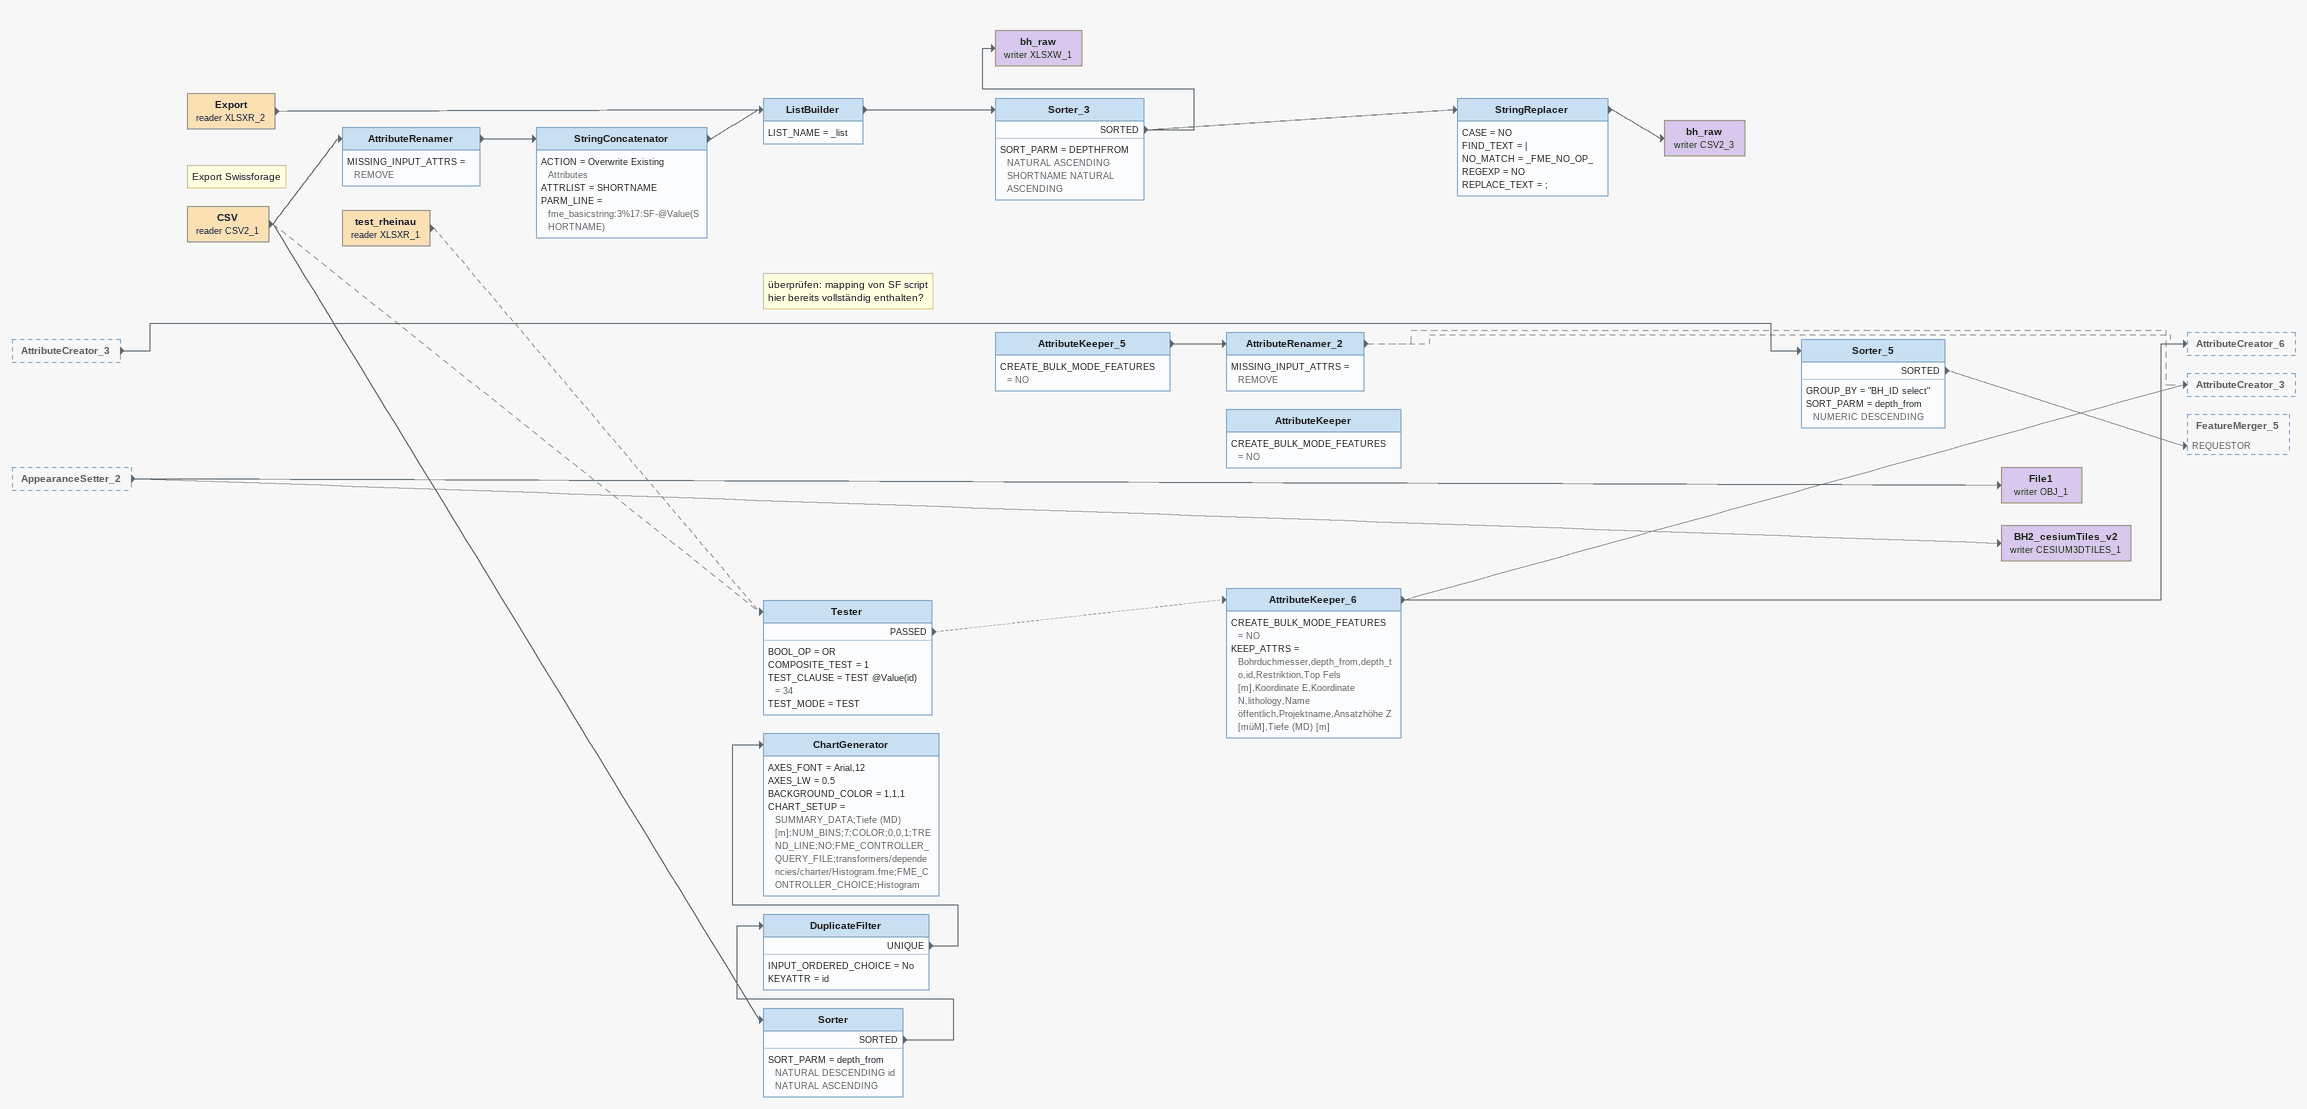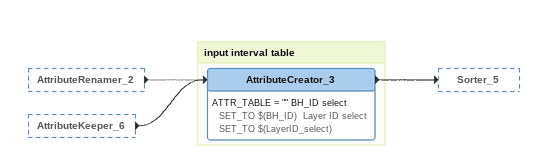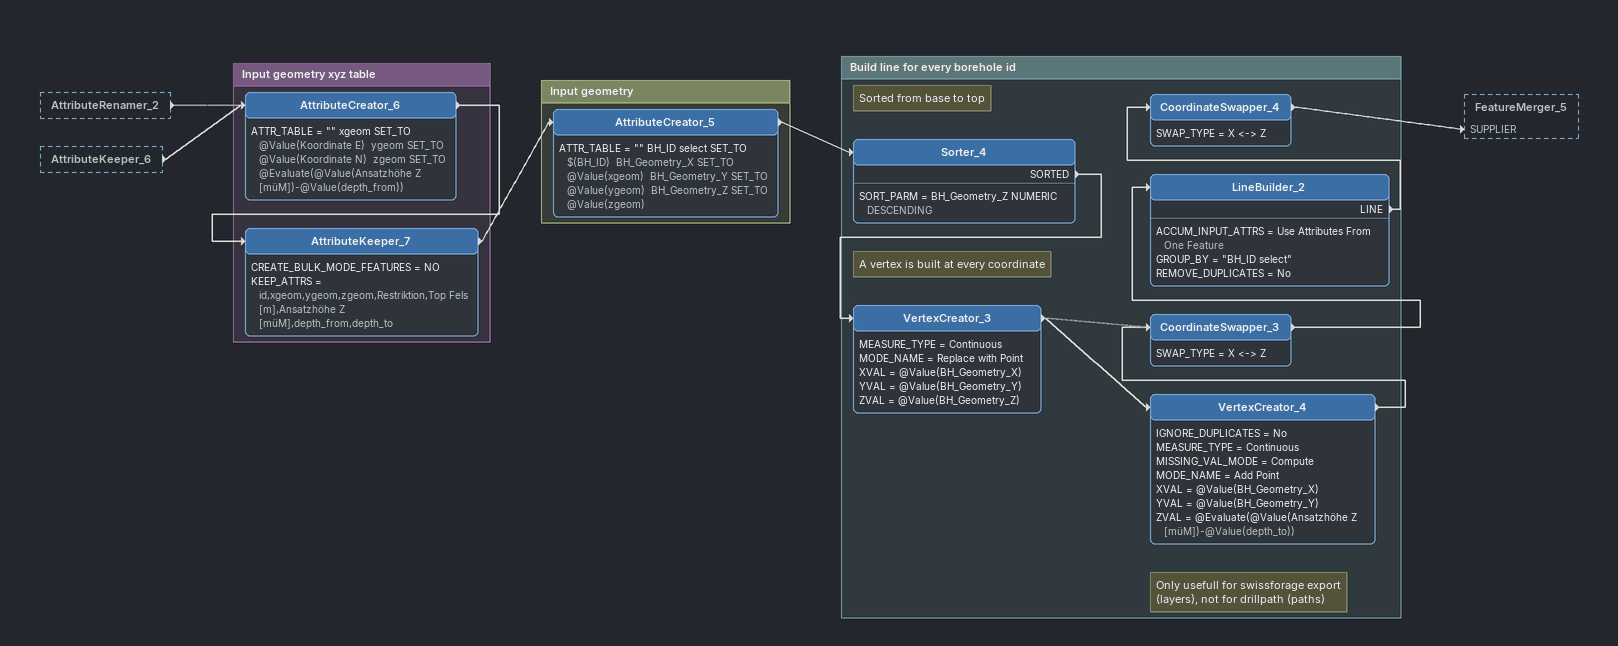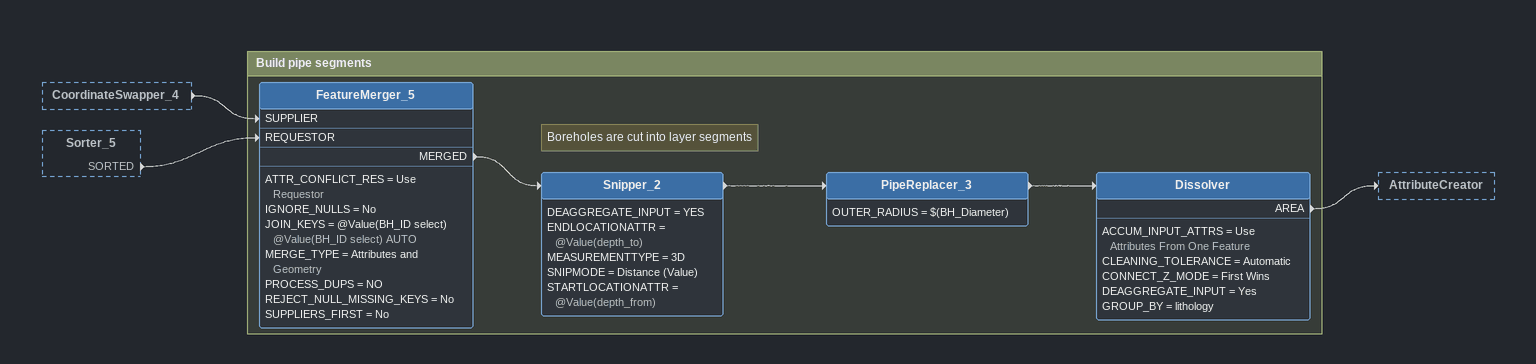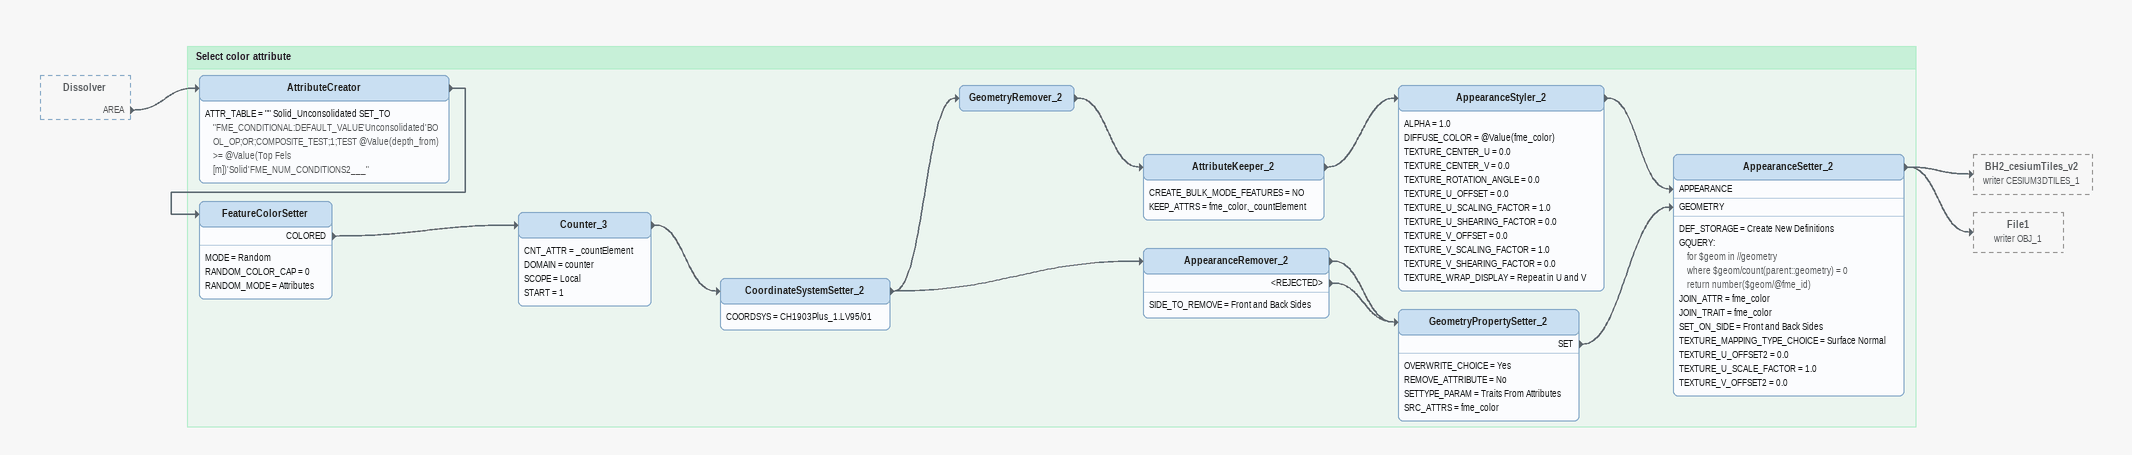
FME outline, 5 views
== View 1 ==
AttributeCreator_3 [outside]
    -> Sorter_5
AppearanceSetter_2 [outside]
    -> BH2_cesiumTiles_v2 (writer CESIUM3DTILES_1)
    -> File1 (writer OBJ_1)
Export (reader XLSXR_2)
    -> ListBuilder
Note: Export Swissforage
CSV (reader CSV2_1)
    -> Sorter
    -> Tester [off]
    -> AttributeRenamer
AttributeRenamer
    MISSING_INPUT_ATTRS = REMOVE
    -> StringConcatenator
StringConcatenator
    ACTION = Overwrite Existing Attributes
    ATTRLIST = SHORTNAME
    PARM_LINE = fme_basicstring:3%17:SF-@Value(SHORTNAME)
    -> ListBuilder
ListBuilder
    LIST_NAME = _list
    -> Sorter_3
Sorter_3
    SORT_PARM = DEPTHFROM NATURAL ASCENDING SHORTNAME NATURAL ASCENDING
    SORTED -> StringReplacer
    SORTED -> bh_raw (writer XLSXW_1)
bh_raw (writer XLSXW_1)
StringReplacer
    CASE = NO
    FIND_TEXT = |
    NO_MATCH = _FME_NO_OP_
    REGEXP = NO
    REPLACE_TEXT = ;
    -> bh_raw (writer CSV2_3)
bh_raw (writer CSV2_3)
Sorter
    SORT_PARM = depth_from NATURAL DESCENDING id NATURAL ASCENDING
    SORTED -> DuplicateFilter
DuplicateFilter
    INPUT_ORDERED_CHOICE = No
    KEYATTR = id
    UNIQUE -> ChartGenerator
ChartGenerator
    AXES_FONT = Arial,12
    AXES_LW = 0.5
    BACKGROUND_COLOR = 1,1,1
    CHART_SETUP = SUMMARY_DATA;Tiefe (MD) [m];NUM_BINS;7;COLOR;0,0,1;TREND_LINE;NO;FME_CONTROLLER_QUERY_FILE;transformers/dependencies/charter/Histogram.fme;FME_CONTROLLER_CHOICE;Histogram
test_rheinau (reader XLSXR_1)
    -> Tester [off]
Tester
    BOOL_OP = OR
    COMPOSITE_TEST = 1
    TEST_CLAUSE = TEST @Value(id) = 34
    TEST_MODE = TEST
    PASSED -> AttributeKeeper_6 [off]
AttributeKeeper_6
    CREATE_BULK_MODE_FEATURES = NO
    KEEP_ATTRS = Bohrduchmesser,depth_from,depth_to,id,Restriktion,Top Fels [m],Koordinate E,Koordinate N,lithology,Name öffentlich,Projektname,Ansatzhöhe Z [müM],Tiefe (MD) [m]
    -> AttributeCreator_6
    -> AttributeCreator_3
Note: überprüfen: mapping von SF script hier bereits vollständig enthalten?
AttributeKeeper_5
    CREATE_BULK_MODE_FEATURES = NO
    -> AttributeRenamer_2
AttributeRenamer_2
    MISSING_INPUT_ATTRS = REMOVE
    -> AttributeCreator_6 [off]
    -> AttributeCreator_3 [off]
Sorter_5
    GROUP_BY = "BH_ID select"
    SORT_PARM = depth_from NUMERIC DESCENDING
    SORTED -> FeatureMerger_5 [REQUESTOR]
File1 (writer OBJ_1)
BH2_cesiumTiles_v2 (writer CESIUM3DTILES_1)
AttributeKeeper
    CREATE_BULK_MODE_FEATURES = NO

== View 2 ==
AttributeRenamer_2 [outside]
    -> AttributeCreator_3 [off]
AttributeKeeper_6 [outside]
    -> AttributeCreator_3

Bookmark: input interval table
AttributeCreator_3
    ATTR_TABLE = "" BH_ID select SET_TO $(BH_ID)  Layer ID select SET_TO $(LayerID_select)
    -> Sorter_5

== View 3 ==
AttributeRenamer_2 [outside]
    -> AttributeCreator_6 [off]
AttributeKeeper_6 [outside]
    -> AttributeCreator_6

Bookmark: Input geometry xyz table
AttributeCreator_6
    ATTR_TABLE = "" xgeom SET_TO @Value(Koordinate E)  ygeom SET_TO @Value(Koordinate N)  zgeom SET_TO @Evaluate(@Value(Ansatzhöhe Z [müM])-@Value(depth_from))
    -> AttributeKeeper_7
AttributeKeeper_7
    CREATE_BULK_MODE_FEATURES = NO
    KEEP_ATTRS = id,xgeom,ygeom,zgeom,Restriktion,Top Fels [m],Ansatzhöhe Z [müM],depth_from,depth_to
    -> AttributeCreator_5

Bookmark: Input geometry
AttributeCreator_5
    ATTR_TABLE = "" BH_ID select SET_TO $(BH_ID)  BH_Geometry_X SET_TO @Value(xgeom)  BH_Geometry_Y SET_TO @Value(ygeom)  BH_Geometry_Z SET_TO @Value(zgeom)
    -> Sorter_4

Bookmark: Build line for every borehole id
Note: Sorted from base to top
Sorter_4
    SORT_PARM = BH_Geometry_Z NUMERIC DESCENDING
    SORTED -> VertexCreator_3
Note: A vertex is built at every coordinate
VertexCreator_3
    MEASURE_TYPE = Continuous
    MODE_NAME = Replace with Point
    XVAL = @Value(BH_Geometry_X)
    YVAL = @Value(BH_Geometry_Y)
    ZVAL = @Value(BH_Geometry_Z)
    -> CoordinateSwapper_3 [off]
    -> VertexCreator_4
Note: Only usefull for swissforage export (layers), not for drillpath (paths)
VertexCreator_4
    IGNORE_DUPLICATES = No
    MEASURE_TYPE = Continuous
    MISSING_VAL_MODE = Compute
    MODE_NAME = Add Point
    XVAL = @Value(BH_Geometry_X)
    YVAL = @Value(BH_Geometry_Y)
    ZVAL = @Evaluate(@Value(Ansatzhöhe Z [müM])-@Value(depth_to))
    -> CoordinateSwapper_3
CoordinateSwapper_3
    SWAP_TYPE = X <-> Z
    -> LineBuilder_2
LineBuilder_2
    ACCUM_INPUT_ATTRS = Use Attributes From One Feature
    GROUP_BY = "BH_ID select"
    REMOVE_DUPLICATES = No
    LINE -> CoordinateSwapper_4
CoordinateSwapper_4
    SWAP_TYPE = X <-> Z
    -> FeatureMerger_5 [SUPPLIER]

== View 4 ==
CoordinateSwapper_4 [outside]
    -> FeatureMerger_5 [SUPPLIER]
Sorter_5 [outside]
    SORTED -> FeatureMerger_5 [REQUESTOR]

Bookmark: Build pipe segments
FeatureMerger_5
    ATTR_CONFLICT_RES = Use Requestor
    IGNORE_NULLS = No
    JOIN_KEYS = @Value(BH_ID select) @Value(BH_ID select) AUTO
    MERGE_TYPE = Attributes and Geometry
    PROCESS_DUPS = NO
    REJECT_NULL_MISSING_KEYS = No
    SUPPLIERS_FIRST = No
    MERGED -> Snipper_2
Note: Boreholes are cut into layer segments
Snipper_2
    DEAGGREGATE_INPUT = YES
    ENDLOCATIONATTR = @Value(depth_to)
    MEASUREMENTTYPE = 3D
    SNIPMODE = Distance (Value)
    STARTLOCATIONATTR = @Value(depth_from)
    -> PipeReplacer_3
PipeReplacer_3
    OUTER_RADIUS = $(BH_Diameter)
    -> Dissolver
Dissolver
    ACCUM_INPUT_ATTRS = Use Attributes From One Feature
    CLEANING_TOLERANCE = Automatic
    CONNECT_Z_MODE = First Wins
    DEAGGREGATE_INPUT = Yes
    GROUP_BY = lithology
    AREA -> AttributeCreator

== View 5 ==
Dissolver [outside]
    AREA -> AttributeCreator

Bookmark: Select color attribute
AttributeCreator
    ATTR_TABLE = "" Solid_Unconsolidated SET_TO "FME_CONDITIONAL:DEFAULT_VALUE'Unconsolidated'BOOL_OP;OR;COMPOSITE_TEST;1;TEST @Value(depth_from) >= @Value(Top Fels [m])'Solid'FME_NUM_CONDITIONS2___"
    -> FeatureColorSetter
FeatureColorSetter
    MODE = Random
    RANDOM_COLOR_CAP = 0
    RANDOM_MODE = Attributes
    COLORED -> Counter_3
Counter_3
    CNT_ATTR = _countElement
    DOMAIN = counter
    SCOPE = Local
    START = 1
    -> CoordinateSystemSetter_2
CoordinateSystemSetter_2
    COORDSYS = CH1903Plus_1.LV95/01
    -> AppearanceRemover_2
    -> GeometryRemover_2
GeometryRemover_2
    -> AttributeKeeper_2
AttributeKeeper_2
    CREATE_BULK_MODE_FEATURES = NO
    KEEP_ATTRS = fme_color,_countElement
    -> AppearanceStyler_2
AppearanceStyler_2
    ALPHA = 1.0
    DIFFUSE_COLOR = @Value(fme_color)
    TEXTURE_CENTER_U = 0.0
    TEXTURE_CENTER_V = 0.0
    TEXTURE_ROTATION_ANGLE = 0.0
    TEXTURE_U_OFFSET = 0.0
    TEXTURE_U_SCALING_FACTOR = 1.0
    TEXTURE_U_SHEARING_FACTOR = 0.0
    TEXTURE_V_OFFSET = 0.0
    TEXTURE_V_SCALING_FACTOR = 1.0
    TEXTURE_V_SHEARING_FACTOR = 0.0
    TEXTURE_WRAP_DISPLAY = Repeat in U and V
    -> AppearanceSetter_2 [APPEARANCE]
AppearanceRemover_2
    SIDE_TO_REMOVE = Front and Back Sides
    -> GeometryPropertySetter_2
    <REJECTED> -> GeometryPropertySetter_2
GeometryPropertySetter_2
    OVERWRITE_CHOICE = Yes
    REMOVE_ATTRIBUTE = No
    SETTYPE_PARAM = Traits From Attributes
    SRC_ATTRS = fme_color
    SET -> AppearanceSetter_2 [GEOMETRY]
AppearanceSetter_2
    DEF_STORAGE = Create New Definitions
    GQUERY:
      for $geom in //geometry
      where $geom/count(parent::geometry) = 0
      return number($geom/@fme_id)
    JOIN_ATTR = fme_color
    JOIN_TRAIT = fme_color
    SET_ON_SIDE = Front and Back Sides
    TEXTURE_MAPPING_TYPE_CHOICE = Surface Normal
    TEXTURE_U_OFFSET2 = 0.0
    TEXTURE_U_SCALE_FACTOR = 1.0
    TEXTURE_V_OFFSET2 = 0.0
    -> BH2_cesiumTiles_v2 (writer CESIUM3DTILES_1)
    -> File1 (writer OBJ_1)
